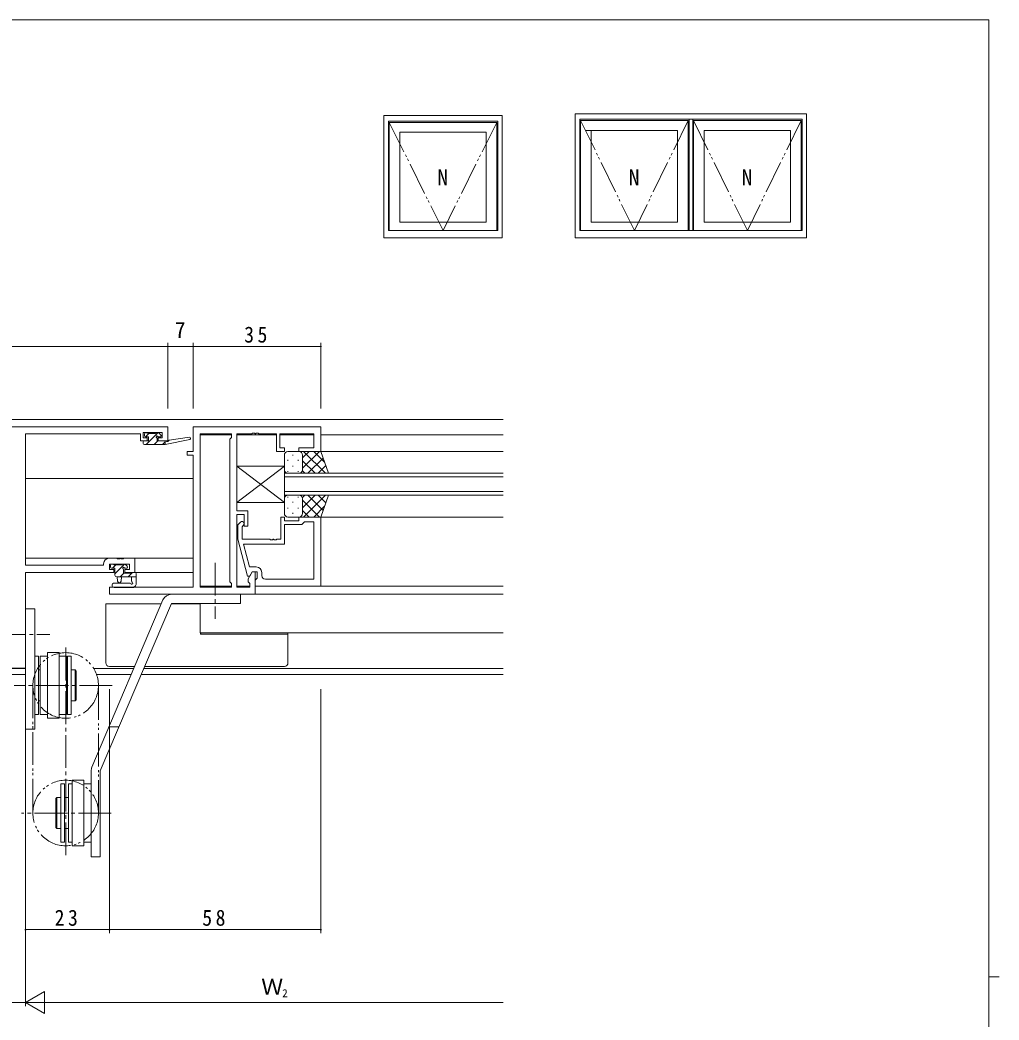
# Model space of a CAD drawing. Units: millimetres on the paper. Extents: x -420 to 373, y -297 to 267.
# Drawn here: x 86.5 to 355.1, y -9.9 to 264.4 of the extents above; entities that cross this region are included whole.
import ezdxf
from ezdxf.enums import TextEntityAlignment as Align

# ---------------------------------------------------------------- set-up
doc = ezdxf.new("R2010")
doc.units = ezdxf.units.MM
doc.linetypes.add('CHAIN2', pattern=[12, 9, -1, 1, -1])
doc.linetypes.add('DOUBLE_CHAIN2', pattern=[12.8, 9, -1, 0.6, -0.6, 0.6, -1])
for name, color, linetype, lineweight in [('0-1_YKK_ZWAK', 7, 'Continuous', 9), ('0-3_YKK_11', 7, 'Continuous', 9), ('0-4_YKK_12', 2, 'Continuous', 9), ('0-5_YKK_13', 4, 'Continuous', 9), ('0-6_YKK_D', 6, 'Continuous', 9), ('0-7_YKK_A1', 4, 'Continuous', 9)]:
    doc.layers.add(name, color=color, linetype=linetype, lineweight=lineweight)
doc.styles.add('ＭＳ ゴシック', font='')
doc.styles.get('ＭＳ ゴシック').set_extended_font_data('MS Gothic')

msp = doc.modelspace()

# ---------------------------------------------------------------- linework, layer by layer
at = {"layer": '0-1_YKK_ZWAK'}
for p, q in [((352.3, 264.425), (-417.7, 264.425)), ((352.3, 264.425), (352.3, -260.575)), ((352.3, 1.925), (355.1, 1.925))]:
    msp.add_line(p, q, dxfattribs=at)
at = {"layer": '0-3_YKK_11'}
for p, q in [((29.019, 152.848), (127.019, 152.848)), ((120.319, 151.218), (120.319, 149.748)), ((125.519, 151.218), (120.319, 151.218)), ((125.519, 149.748), (125.519, 151.218)), ((127.019, 152.848), (127.019, 148.948)), ((134.019, 152.847), (134.019, 146.047)), ((169.019, 152.847), (134.019, 152.847)), ((135.949, 150.917), (135.949, 108.777)), ((144.519, 150.917), (135.949, 150.917)), ((135.949, 150.917), (135.949, 108.777)), ((144.519, 149.847), (144.519, 150.917)), ((146.019, 150.917), (150.061, 150.917)), ((146.019, 129.747), (146.019, 150.917)), ((150.061, 150.917), (150.244, 151.037)), ((150.244, 151.037), (150.794, 151.037)), ((150.794, 151.037), (150.978, 150.917)), ((150.978, 150.917), (151.061, 150.917)), ((151.061, 150.917), (151.244, 151.037)), ((151.244, 151.037), (151.794, 151.037)), ((151.794, 151.037), (151.978, 150.917)), ((151.978, 150.917), (156.819, 150.917)), ((156.819, 150.917), (156.819, 146.047)), ((157.819, 150.917), (167.089, 150.917)), ((157.819, 147.047), (157.819, 150.917)), ((167.089, 150.917), (167.089, 147.047)), ((169.019, 146.047), (169.019, 152.847)), ((88.019, 150.848), (88.019, 114.848)), ((119.519, 150.848), (88.019, 150.848)), ((119.519, 148.948), (119.519, 150.848)), ((121.419, 148.948), (119.519, 148.948)), ((120.319, 149.748), (121.419, 149.748)), ((121.419, 149.748), (121.419, 148.948)), ((124.419, 149.748), (125.519, 149.748)), ((124.419, 148.948), (124.419, 149.748)), ((127.019, 148.948), (124.419, 148.948)), ((144.089, 149.417), (144.519, 149.847)), ((144.089, 110.277), (144.089, 149.417)), ((132.319, 146.047), (132.319, 145.047)), ((134.019, 146.047), (132.319, 146.047)), ((156.819, 146.047), (159.019, 146.047)), ((159.019, 147.047), (157.819, 147.047)), ((159.019, 146.047), (159.019, 147.047)), ((163.019, 147.047), (163.019, 146.047)), ((167.089, 147.047), (163.019, 147.047)), ((163.019, 146.047), (169.019, 146.047)), ((132.319, 145.047), (134.019, 145.047)), ((134.019, 145.047), (134.019, 108.777)), ((149.019, 129.747), (146.019, 129.747)), ((149.019, 125.547), (149.019, 129.747)), ((146.019, 128.747), (148.019, 128.747)), ((146.019, 108.777), (146.019, 128.747)), ((146.219, 125.896), (146.995, 126.672)), ((148.019, 128.747), (148.019, 125.547)), ((158.019, 128.047), (159.019, 128.047)), ((158.019, 121.947), (158.019, 128.047)), ((159.019, 128.047), (159.019, 127.047)), ((159.019, 127.047), (163.019, 127.047)), ((163.019, 128.047), (169.019, 128.047)), ((163.019, 127.047), (163.019, 128.047)), ((164.319, 126.547), (163.819, 126.047)), ((164.519, 126.747), (164.319, 126.547)), ((167.089, 126.747), (164.519, 126.747)), ((167.089, 110.977), (167.089, 126.747)), ((167.089, 110.977), (167.089, 126.747)), ((169.019, 128.047), (169.019, 109.047)), ((146.219, 121.951), (146.219, 125.896)), ((147.843, 125.823), (147.419, 125.399)), ((147.419, 125.399), (147.419, 121.947)), ((148.019, 125.547), (149.019, 125.547)), ((159.019, 126.047), (159.019, 120.647)), ((163.819, 126.047), (159.019, 126.047)), ((148.926, 111.847), (146.219, 121.951)), ((147.419, 121.947), (155.061, 121.947)), ((155.061, 121.947), (155.244, 121.827)), ((155.244, 121.827), (155.794, 121.827)), ((155.794, 121.827), (155.977, 121.947)), ((155.977, 121.947), (156.061, 121.947)), ((156.061, 121.947), (156.244, 121.827)), ((156.244, 121.827), (156.794, 121.827)), ((156.794, 121.827), (156.977, 121.947)), ((156.977, 121.947), (158.019, 121.947)), ((147.811, 120.647), (149.499, 114.347)), ((159.019, 120.647), (147.811, 120.647)), ((109.419, 114.848), (109.419, 115.248)), ((110.919, 116.748), (113.061, 116.748)), ((113.061, 116.748), (113.244, 116.628)), ((113.244, 116.628), (113.794, 116.628)), ((113.794, 116.628), (113.977, 116.748)), ((113.977, 116.748), (114.061, 116.748)), ((114.061, 116.748), (114.244, 116.628)), ((114.244, 116.628), (114.794, 116.628)), ((114.794, 116.628), (114.977, 116.748)), ((114.977, 116.748), (118.019, 116.748)), ((118.019, 116.748), (118.019, 112.848)), ((88.019, 114.848), (109.419, 114.848)), ((88.019, 112.848), (88.019, 86.548)), ((112.219, 112.848), (88.019, 112.848)), ((111.049, 115.118), (111.049, 113.648)), ((116.519, 115.118), (111.049, 115.118)), ((111.049, 113.648), (112.219, 113.648)), ((112.219, 113.648), (112.219, 112.848)), ((115.219, 113.648), (116.519, 113.648)), ((115.219, 112.848), (115.219, 113.648)), ((118.019, 112.848), (115.219, 112.848)), ((116.519, 113.648), (116.519, 115.118)), ((150.219, 113.047), (149.089, 111.09)), ((149.499, 114.347), (151.319, 114.347)), ((150.219, 113.047), (149.526, 111.847)), ((151.019, 113.047), (150.219, 113.047)), ((151.519, 113.047), (150.219, 113.047)), ((151.019, 106.847), (151.019, 113.047)), ((151.519, 111.247), (151.519, 113.047)), ((152.819, 112.847), (152.819, 111.977)), ((144.519, 109.847), (144.089, 110.277)), ((144.519, 108.777), (144.519, 109.847)), ((149.526, 111.847), (148.926, 111.847)), ((149.089, 111.09), (149.089, 110.277)), ((149.089, 110.277), (149.519, 109.847)), ((149.519, 109.847), (149.519, 108.777)), ((151.019, 110.747), (151.319, 111.047)), ((151.019, 109.047), (151.019, 110.747)), ((151.319, 111.047), (151.519, 111.247)), ((153.819, 110.977), (167.089, 110.977)), ((111.019, 108.777), (111.019, 106.847)), ((134.019, 108.777), (111.019, 108.777)), ((135.949, 108.777), (144.519, 108.777)), ((149.519, 108.777), (146.019, 108.777)), ((169.019, 109.047), (151.019, 109.047)), ((111.019, 106.847), (151.019, 106.847)), ((88.019, 86.548), (68.019, 86.548))]:
    msp.add_line(p, q, dxfattribs=at)
for centre, radius, start, end in [((147.419, 126.247), 0.6, 314.99998, 135), ((110.919, 115.248), 1.5, 90, 179.99998), ((151.319, 112.847), 1.5, 0, 89.99998), ((153.819, 111.977), 1, 180, 269.99998)]:
    msp.add_arc(centre, radius, start, end, dxfattribs=at)
at = {"layer": '0-4_YKK_12'}
for p, q in [((-62.981, 154.848), (219.019, 154.848)), ((144.518, 150.647), (135.951, 150.648)), ((156.818, 150.647), (146.021, 150.647)), ((167.088, 150.647), (157.821, 150.647)), ((219.019, 150.647), (169.019, 150.647)), ((168.519, 146.047), (219.019, 146.047)), ((159.018, 140.047), (219.019, 140.047)), ((159.018, 134.047), (159.018, 140.047)), ((134.019, 138.648), (88.019, 138.648)), ((219.019, 139.047), (159.018, 139.047)), ((159.018, 135.047), (219.019, 135.047)), ((219.019, 134.047), (159.018, 134.047)), ((219.019, 128.047), (169.019, 128.047)), ((88.019, 116.748), (134.019, 116.748)), ((134.019, 112.848), (117.719, 112.848)), ((144.518, 109.047), (135.951, 109.047)), ((149.518, 109.047), (146.021, 109.047)), ((219.019, 109.047), (151.319, 109.047)), ((135.949, 104.348), (135.949, 96.248)), ((219.019, 106.847), (150.581, 106.847)), ((219.019, 96.248), (135.949, 96.248)), ((88.019, 86.478), (68.019, 86.478)), ((117.718, 86.478), (106.736, 86.478)), ((219.019, 86.478), (120.434, 86.478)), ((88.019, 84.848), (68.019, 84.848)), ((117.026, 84.848), (107.503, 84.848)), ((219.019, 84.848), (119.742, 84.848))]:
    msp.add_line(p, q, dxfattribs=at)
at = {"layer": '0-5_YKK_13'}
for p, q in [((120.919, 151.148), (121.419, 151.148)), ((120.934, 150.048), (121.834, 150.948)), ((121.079, 147.948), (124.279, 151.148)), ((121.619, 150.948), (123.619, 150.948)), ((123.819, 151.148), (124.419, 151.148)), ((124.631, 151.06), (125.131, 150.56)), ((120.319, 148.248), (120.319, 148.648)), ((120.619, 150.348), (120.619, 150.848)), ((120.619, 148.948), (121.719, 148.948)), ((123.324, 147.948), (124.324, 148.948)), ((124.919, 150.048), (124.58, 150.048)), ((125.569, 147.948), (126.317, 148.695)), ((126.317, 147.948), (133.078, 149.354)), ((126.317, 148.948), (126.404, 148.962)), ((127.431, 149.121), (132.973, 149.945)), ((160.019, 146.047), (163.019, 146.047)), ((169.019, 146.047), (163.019, 146.047)), ((164.019, 144.256), (165.811, 146.047)), ((164.019, 141.427), (168.639, 146.047)), ((164.287, 146.047), (170.287, 140.047)), ((167.116, 146.047), (170.077, 143.087)), ((171.162, 140.047), (169.019, 146.047)), ((159.019, 141.047), (159.019, 145.047)), ((159.968, 143.712), (159.968, 143.512)), ((161.383, 145.127), (161.383, 144.927)), ((162.798, 143.712), (162.798, 143.512)), ((164.019, 145.047), (164.019, 141.447)), ((164.019, 144.647), (164.019, 141.047)), ((164.019, 143.487), (167.459, 140.047)), ((165.468, 140.047), (169.664, 144.243)), ((159.019, 142.047), (146.019, 142.047)), ((146.019, 142.047), (146.019, 132.047)), ((159.019, 142.047), (146.019, 132.047)), ((159.019, 132.047), (146.019, 142.047)), ((159.019, 142.047), (159.019, 132.047)), ((159.968, 140.682), (159.968, 140.482)), ((163.019, 140.047), (160.019, 140.047)), ((161.383, 142.097), (161.383, 141.897)), ((162.798, 140.682), (162.798, 140.482)), ((163.019, 140.047), (171.162, 140.047)), ((163.963, 140.715), (164.631, 140.047)), ((168.296, 140.047), (170.408, 142.159)), ((146.019, 132.047), (159.019, 132.047)), ((159.019, 133.047), (159.019, 129.047)), ((159.968, 133.412), (159.968, 133.612)), ((163.019, 134.047), (160.019, 134.047)), ((161.383, 131.997), (161.383, 132.197)), ((162.798, 133.412), (162.798, 133.612)), ((171.162, 134.047), (163.019, 134.047)), ((163.962, 133.379), (164.631, 134.047)), ((164.019, 130.608), (167.459, 134.047)), ((164.019, 129.447), (164.019, 133.047)), ((164.019, 132.668), (168.639, 128.047)), ((164.019, 129.047), (164.019, 132.647)), ((164.287, 128.047), (170.287, 134.047)), ((165.468, 134.047), (169.664, 129.852)), ((168.296, 134.047), (170.408, 131.936)), ((171.162, 134.047), (169.019, 128.047)), ((159.968, 130.382), (159.968, 130.582)), ((161.383, 128.967), (161.383, 129.167)), ((162.798, 130.382), (162.798, 130.582)), ((164.019, 129.839), (165.811, 128.047)), ((167.116, 128.047), (170.077, 131.008)), ((160.019, 128.047), (163.019, 128.047)), ((169.019, 128.047), (163.019, 128.047)), ((111.319, 114.318), (111.319, 114.818)), ((111.619, 115.118), (112.119, 115.118)), ((111.845, 114.018), (112.745, 114.918)), ((112.319, 114.918), (114.419, 114.918)), ((112.519, 112.447), (115.19, 115.118)), ((113.935, 111.618), (114.935, 112.618)), ((114.619, 115.118), (115.219, 115.118)), ((115.719, 114.018), (115.38, 114.018)), ((115.431, 115.03), (115.931, 114.53)), ((116.18, 111.618), (117.18, 112.618)), ((117.224, 112.662), (117.375, 112.813)), ((117.419, 112.818), (118.019, 112.818)), ((118.319, 112.518), (118.319, 109.555)), ((116.583, 109.948), (112.336, 109.948)), ((118.319, 111.618), (113.019, 111.618)), ((113.119, 111.618), (113.221, 110.473)), ((114.319, 111.618), (114.217, 110.473)), ((117.119, 110.437), (117.119, 111.618)), ((117.514, 108.748), (112.336, 108.748)), ((117.704, 108.815), (118.135, 109.168)), ((106.218, 59.386), (125.718, 105.325)), ((108.519, 58.409), (128.019, 104.348)), ((128.019, 106.848), (147.019, 106.848)), ((128.019, 104.348), (147.019, 104.348)), ((147.019, 106.848), (147.019, 104.348)), ((88.019, 69.848), (88.019, 102.848)), ((88.019, 102.848), (90.519, 102.848)), ((110.019, 104.248), (111.019, 104.248)), ((110.019, 88.048), (110.019, 104.248)), ((111.019, 104.248), (125.261, 104.248)), ((127.977, 104.248), (135.949, 104.248)), ((136.019, 96.248), (136.019, 95.948)), ((160.019, 95.948), (160.019, 96.248)), ((136.019, 95.948), (159.019, 95.948)), ((94.019, 72.848), (94.019, 90.848)), ((94.019, 90.848), (97.219, 90.848)), ((97.219, 90.848), (97.219, 72.848)), ((97.219, 89.848), (99.219, 89.848)), ((99.519, 89.848), (99.519, 73.848)), ((92.019, 86.098), (91.519, 86.098)), ((99.219, 86.098), (99.519, 86.098)), ((101.619, 86.098), (100.519, 86.098)), ((101.619, 86.098), (101.619, 77.598)), ((101.619, 86.098), (101.919, 85.798)), ((101.919, 77.898), (101.919, 85.798)), ((117.96, 87.048), (111.019, 87.048)), ((159.019, 87.048), (120.676, 87.048)), ((92.019, 77.598), (91.519, 77.598)), ((99.519, 77.598), (99.219, 77.598)), ((91.519, 73.848), (90.519, 73.848)), ((94.019, 72.848), (97.219, 72.848)), ((113.643, 70.479), (110.927, 70.479)), ((106.019, 34.848), (106.019, 58.409)), ((108.519, 34.848), (108.519, 58.409)), ((100.819, 37.848), (100.819, 55.848)), ((100.819, 55.848), (104.019, 55.848)), ((104.019, 55.848), (104.019, 37.848)), ((97.719, 54.848), (98.719, 54.848)), ((98.719, 54.848), (98.719, 38.848)), ((99.819, 54.848), (100.819, 54.848)), ((99.819, 38.848), (99.819, 54.848)), ((104.019, 54.848), (106.019, 54.848)), ((96.319, 50.798), (96.619, 51.098)), ((96.319, 42.898), (96.319, 50.798)), ((96.619, 51.098), (97.719, 51.098)), ((96.619, 42.598), (96.619, 51.098)), ((98.719, 51.098), (99.819, 51.098)), ((96.619, 42.598), (96.319, 42.898)), ((97.719, 42.598), (96.619, 42.598)), ((99.819, 42.598), (98.719, 42.598)), ((100.819, 38.848), (99.819, 38.848)), ((106.019, 38.848), (104.019, 38.848)), ((104.019, 37.848), (100.819, 37.848)), ((108.519, 34.848), (106.019, 34.848))]:
    msp.add_line(p, q, dxfattribs=at)
at = {"layer": '0-5_YKK_13', "linetype": 'CHAIN2'}
for p, q in [((140.019, 115.498), (140.019, 100.166)), ((79.069, 95.848), (94.701, 95.848)), ((99.019, 35.241), (99.019, 92.81)), ((111.81, 81.848), (84.884, 81.848)), ((111.51, 46.848), (86.884, 46.848))]:
    msp.add_line(p, q, dxfattribs=at)
at = {"layer": '0-5_YKK_13', "linetype": 'DOUBLE_CHAIN2'}
for p, q in [((90.018, 81.848), (90.019, 46.848)), ((108.019, 46.848), (108.018, 81.848))]:
    msp.add_line(p, q, dxfattribs=at)
at = {"layer": '0-5_YKK_13'}
for points in [[(120.619, 147.948), (126.317, 147.948), (126.317, 148.948)], [(121.719, 148.948), (121.719, 150.048), (120.919, 150.048)], [(124.119, 149.587), (124.119, 148.948), (126.317, 148.948)], [(112.519, 112.118), (112.519, 114.018), (111.619, 114.018)], [(114.919, 113.557), (114.919, 112.618), (117.219, 112.618)], [(90.519, 102.848), (90.519, 69.848), (88.019, 69.848)], [(136.117, 95.948), (136.137, 96.023), (136.158, 96.248)], [(159.019, 95.948), (160.019, 95.948), (160.019, 88.048)], [(90.519, 89.848), (91.519, 89.848), (91.519, 73.848)], [(94.019, 73.848), (92.019, 73.848), (92.019, 89.848), (94.019, 89.848)], [(99.219, 89.848), (99.219, 73.848), (97.219, 73.848)], [(101.919, 77.898), (101.619, 77.598), (100.519, 77.598)], [(98.719, 38.848), (97.719, 38.848), (97.719, 54.848)]]:
    msp.add_lwpolyline(points, dxfattribs=at)
msp.add_lwpolyline([(100.519, 73.848), (99.519, 73.848), (99.519, 89.848), (100.519, 89.848)], close=True, dxfattribs=at)
at = {"layer": '0-5_YKK_13', "linetype": 'DOUBLE_CHAIN2'}
for centre in [(99.018, 81.848), (99.019, 46.848)]:
    msp.add_circle(centre, 9, dxfattribs=at)
at = {"layer": '0-5_YKK_13'}
for centre, radius, start, end in [((120.919, 150.848), 0.3, 90, 180), ((121.419, 150.948), 0.2, 0, 90), ((123.819, 150.948), 0.2, 90, 180), ((124.419, 150.848), 0.3, 45, 90), ((120.619, 148.648), 0.3, 90, 180), ((120.619, 148.248), 0.3, 180, 270), ((120.919, 150.348), 0.3, 180, 270), ((124.119, 150.048), 0.25, 33.05573, 236.94426), ((123.819, 149.587), 0.3, 0, 56.94426), ((124.58, 150.348), 0.3, 213.05573, 270), ((124.919, 150.348), 0.3, 270, 45), ((126.452, 148.666), 0.3, 39.19753, 99.19753), ((126.917, 149.045), 0.3, 219.19753, 338.44934), ((127.475, 148.825), 0.3, 98.44934, 158.44934), ((133.017, 149.648), 0.3, 281.7498, 98.44934), ((160.019, 145.047), 1, 90, 180), ((163.019, 145.047), 1, 0, 90), ((163.019, 145.047), 1, 0, 90), ((160.019, 141.047), 1, 180, 270), ((163.019, 141.047), 1, 270, 0), ((163.019, 141.047), 1, 270, 0), ((160.019, 133.047), 1, 90, 180), ((163.019, 133.047), 1, 0, 90), ((163.019, 133.047), 1, 0, 90), ((160.019, 129.047), 1, 180, 270), ((163.019, 129.047), 1, 270, 0), ((163.019, 129.047), 1, 270, 0), ((111.619, 114.818), 0.3, 90, 180), ((111.619, 114.318), 0.3, 180, 270), ((112.119, 114.918), 0.2, 0, 90), ((114.619, 114.918), 0.2, 90, 180), ((114.919, 114.018), 0.25, 33.05573, 236.94426), ((114.619, 113.557), 0.3, 0, 56.94426), ((115.38, 114.318), 0.3, 213.05573, 270), ((115.219, 114.818), 0.3, 45, 90), ((115.719, 114.318), 0.3, 270, 45), ((117.419, 112.618), 0.2, 90, 180), ((118.019, 112.518), 0.3, 0, 90), ((112.336, 109.348), 0.6, 90, 270), ((113.019, 112.118), 0.5, 180, 270), ((113.719, 110.518), 0.5, 185.09206, 354.90793), ((116.583, 109.648), 0.3, 26.74368, 90), ((117.119, 109.918), 0.3, 206.74368, 60), ((117.419, 110.437), 0.3, 180, 239.99998), ((117.514, 109.048), 0.3, 270, 309.23453), ((117.819, 109.555), 0.5, 309.23453, 0), ((128.019, 104.348), 2.5, 90, 157), ((111.019, 88.048), 1, 180, 270), ((159.019, 88.048), 1, 270, 0), ((108.519, 58.409), 2.5, 157, 180)]:
    msp.add_arc(centre, radius, start, end, dxfattribs=at)
at = {"layer": '0-6_YKK_D'}
for p, q in [((127.019, 157.848), (127.019, 175.848)), ((127.019, 157.848), (127.019, 175.848)), ((134.019, 157.848), (134.019, 175.848)), ((134.019, 157.848), (134.019, 175.848)), ((169.019, 157.848), (169.019, 175.848)), ((29.019, 174.848), (127.019, 174.848)), ((127.019, 174.848), (134.019, 174.848)), ((134.019, 174.848), (169.019, 174.848)), ((88.019, 82.848), (88.019, -6.152)), ((88.019, 80.848), (88.019, 13.848)), ((88.019, 80.848), (88.019, -6.152)), ((111.019, 80.848), (111.019, 13.848)), ((111.019, 80.848), (111.019, 13.848)), ((169.019, 80.848), (169.019, 13.848)), ((111.019, 14.848), (88.019, 14.848)), ((111.019, 14.848), (169.019, 14.848)), ((88.019, -5.152), (93.215, -2.152)), ((93.215, -8.152), (93.215, -2.152)), ((68.019, -5.152), (88.019, -5.152)), ((88.019, -5.152), (98.411, -5.152)), ((88.019, -5.152), (93.215, -8.152)), ((94.019, -5.152), (219.019, -5.152))]:
    msp.add_line(p, q, dxfattribs=at)
for centre, start, end in [((127.019, 174.848), 0, 180), ((127.019, 174.848), 0, 180), ((127.019, 174.848), 180, 0), ((127.019, 174.848), 180, 0), ((134.019, 174.848), 0, 180), ((134.019, 174.848), 0, 180), ((134.019, 174.848), 180, 0), ((134.019, 174.848), 180, 0), ((169.019, 174.848), 0, 180), ((169.019, 174.848), 180, 0), ((88.019, 14.848), 0, 180), ((88.019, 14.848), 180, 0), ((111.019, 14.848), 0, 180), ((111.019, 14.848), 0, 180), ((111.019, 14.848), 180, 0), ((111.019, 14.848), 180, 0), ((169.019, 14.848), 0, 180), ((169.019, 14.848), 180, 0)]:
    msp.add_arc(centre, 0.106, start, end, dxfattribs=at)
at = {"layer": '0-7_YKK_A1'}
for p, q in [((187.55, 206.695), (187.55, 236.695)), ((187.55, 236.695), (217.55, 236.695)), ((187.8, 206.695), (187.8, 236.345)), ((187.8, 236.345), (202.55, 236.345)), ((202.55, 236.345), (217.3, 236.345)), ((217.3, 206.695), (217.3, 236.345)), ((217.55, 206.695), (217.55, 236.695)), ((218.8, 204.695), (218.8, 238.195)), ((301.05, 237.195), (240.05, 237.195)), ((240.05, 206.695), (240.05, 237.195)), ((240.3, 236.845), (269.8, 236.845)), ((240.3, 206.695), (240.3, 236.845)), ((240.3, 236.845), (254.775, 236.845)), ((269.8, 206.695), (269.8, 236.845)), ((270.05, 206.695), (270.05, 237.195)), ((271.05, 206.695), (271.05, 237.195)), ((285.775, 236.845), (271.3, 236.845)), ((271.3, 206.695), (271.3, 236.845)), ((300.8, 236.845), (271.3, 236.845)), ((300.8, 206.695), (300.8, 236.845)), ((301.05, 206.695), (301.05, 237.195)), ((190.7, 208.945), (190.7, 233.645)), ((190.7, 233.645), (202.55, 233.645)), ((202.55, 233.645), (214.4, 233.645)), ((214.4, 208.945), (214.4, 233.645)), ((241.621, 234.145), (266.9, 234.145)), ((243.2, 208.945), (243.2, 234.145)), ((243.2, 234.145), (254.775, 234.145)), ((266.9, 208.945), (266.9, 234.145)), ((285.775, 234.145), (274.2, 234.145)), ((274.2, 208.945), (274.2, 234.145)), ((297.9, 234.145), (274.2, 234.145)), ((297.9, 208.945), (297.9, 234.145)), ((190.7, 208.945), (214.4, 208.945)), ((243.2, 208.945), (266.9, 208.945)), ((297.9, 208.945), (274.2, 208.945)), ((187.55, 206.695), (217.55, 206.695)), ((301.05, 206.695), (240.05, 206.695)), ((186.3, 204.695), (218.8, 204.695)), ((238.8, 204.695), (269.8, 204.695)), ((302.3, 204.695), (269.8, 204.695))]:
    msp.add_line(p, q, dxfattribs=at)
at = {"layer": '0-7_YKK_A1', "linetype": 'DOUBLE_CHAIN2'}
for p, q in [((187.8, 236.345), (202.55, 206.695)), ((217.3, 236.345), (202.55, 206.695)), ((240.3, 236.845), (255.05, 206.695)), ((269.8, 236.845), (255.05, 206.695)), ((271.3, 236.845), (286.05, 206.695)), ((300.8, 236.845), (286.05, 206.695))]:
    msp.add_line(p, q, dxfattribs=at)
at = {"layer": '0-7_YKK_A1'}
for points in [[(186.3, 204.695), (186.3, 238.195), (218.8, 238.195)], [(238.8, 204.695), (238.8, 238.695), (269.8, 238.695)], [(302.3, 204.695), (302.3, 238.695), (269.8, 238.695)]]:
    msp.add_lwpolyline(points, dxfattribs=at)

# ---------------------------------------------------------------- texts
at = {"layer": '0-6_YKK_D', "color": 3, "style": 'ＭＳ ゴシック'}
for s, p in [('7', (128.919, 175.848)), ('Ｗ', (152.679, -4.352))]:
    msp.add_text(s, height=4.399, dxfattribs=at).set_placement(p, align=Align.BOTTOM_LEFT)
at = {"layer": '0-6_YKK_D', "color": 7, "style": 'ＭＳ ゴシック'}
msp.add_text('2', height=2.199, dxfattribs=at).set_placement((158.439, -4.352), align=Align.BOTTOM_LEFT)
at = {"layer": '0-6_YKK_D', "color": 3, "char_height": 4.399, "attachment_point": 7, "style": 'ＭＳ ゴシック'}
for s, insert in [('\\T1.36;\\W0.9;35', (147.999, 175.848)), ('\\T1.36;\\W0.9;23', (95.999, 15.848)), ('\\T1.36;\\W0.9;58', (136.499, 15.848))]:
    msp.add_mtext(s, dxfattribs=dict(at, insert=insert))
at = {"layer": '0-7_YKK_A1', "color": 3, "style": 'ＭＳ ゴシック'}
for p in [(200.976, 217.751), (253.476, 217.751), (284.476, 217.751)]:
    msp.add_text('N', height=4.399, dxfattribs=at).set_placement(p, align=Align.BOTTOM_LEFT)

doc.saveas('drawing.dxf')
